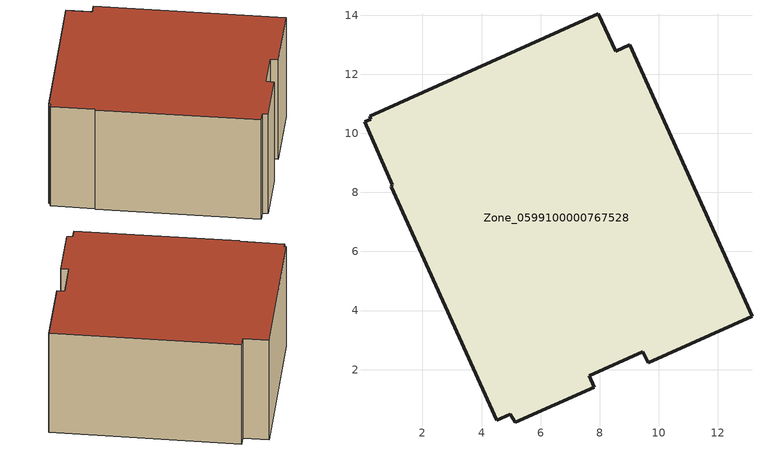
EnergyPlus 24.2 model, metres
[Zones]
Zone_0599100000767528
 floor ground (C_G): 0.04,10.39 0.25,10.48 0.21,10.57 7.95,14.05 8.54,12.78 9.02,13.01 13.16,3.8 9.64,2.24 9.46,2.61 7.65,1.79 7.81,1.41 5.14,0.22 4.98,0.5 4.52,0.29 0.95,8.2 0.98,8.26 z0
 wall outside (C_F): 8.54,12.78 7.95,14.05 0.21,10.57 0.25,10.48 0.04,10.39 0.98,8.26 0.95,8.2 4.52,0.29 4.98,0.5 5.14,0.22 7.81,1.41 7.65,1.79 9.46,2.61 9.64,2.24 13.16,3.8 9.02,13.01 8.54,12.78 z0:6.33
 roof outside (C_R): 0.25,10.48 0.04,10.39 0.98,8.26 0.95,8.2 4.52,0.29 4.98,0.5 5.14,0.22 7.81,1.41 7.65,1.79 9.46,2.61 9.64,2.24 13.16,3.8 9.02,13.01 8.54,12.78 7.95,14.05 0.21,10.57 z6.33
[BUILDING]
Pand.0599100000767528: North Axis=0; Terrain=City; Loads Convergence Tolerance Value=0.04; Temperature Convergence Tolerance Value=0.4; Solar Distribution=FullExterior; Maximum Number of Warmup Days=25; Minimum Number of Warmup Days=1
[Site:Location]
Rotterdam.The.Hague.AP_ZH_NLD Design_Conditions: Latitude=51.96; Longitude=4.45; Time Zone=1; Elevation=-4.5
[SITE:GROUNDTEMPERATURE:BUILDINGSURFACE]
18, 18, 18, 18, 18, 18, 18, 18, 18, 18, 18, 18
[MATERIAL] Thermal Absorptance=0.9; Solar Absorptance=0.7; Visible Absorptance=0.7
Name | Roughness | Thickness | Conductivity | Density | Specific Heat
G.D.2006-2014 | MediumSmooth | 0.15 | 0.06 | 540 | 1210
F.D.2006-2014 | Rough | 0.3 | 0.12 | 1920 | 840
R.D.2006-2014 | MediumRough | 0.2 | 0.08 | 1500 | 1000
[CONSTRUCTION]
C_G: G.D.2006-2014
C_F: F.D.2006-2014
C_R: R.D.2006-2014
[ZONE]
Zone_0599100000767528: Type=1; Multiplier=1; Ceiling Height=Autocalculate; Volume=Autocalculate; Floor Area=autocalculate; Part of Total Floor Area=Yes
[ZONEINFILTRATION:DESIGNFLOWRATE]
Infil_Zone_0599100000767528: Zone or ZoneList or Space or SpaceList=Zone_0599100000767528; Schedule=AlwaysOn; Design Flow Rate Calculation Method=Flow/Area; Flow Rate per Floor Area=0.0021; Constant Term Coefficient=1; Temperature Term Coefficient=0; Velocity Term Coefficient=0; Velocity Squared Term Coefficient=0
[HVACTEMPLATE:ZONE:IDEALLOADSAIRSYSTEM]
Zone_0599100000767528: Maximum Heating Supply Air Temperature=50; Minimum Cooling Supply Air Temperature=13; Maximum Heating Supply Air Humidity Ratio=0.0156; Minimum Cooling Supply Air Humidity Ratio=0.0077; Heating Limit=NoLimit; Cooling Limit=NoLimit; Dehumidification Control Type=ConstantSensibleHeatRatio; Cooling Sensible Heat Ratio=0.7; Dehumidification Setpoint=60; Humidification Control Type=None; Humidification Setpoint=30; Outdoor Air Method=None; Outdoor Air Flow Rate per Person=0.00944; Outdoor Air Flow Rate per Zone Floor Area=0; Outdoor Air Flow Rate per Zone=0; Demand Controlled Ventilation Type=None; Outdoor Air Economizer Type=NoEconomizer; Heat Recovery Type=None; Sensible Heat Recovery Effectiveness=0.7; Latent Heat Recovery Effectiveness=0.65
[ZONECONTROL:THERMOSTAT]
ThermostatControl_Zone_0599100000767528: Zone or ZoneList=Zone_0599100000767528; Control Type Schedule=DualSetpointControlType; Control 1=Thermostat_Zone_0599100000767528; Temperature Difference Between Cutout And Setpoint=0
[THERMOSTATSETPOINT:DUALSETPOINT]
Thermostat_Zone_0599100000767528: Heating Setpoint Temperature Schedule=HeatingSetpoint_Zone_0599100000767528; Cooling Setpoint Temperature Schedule=CoolingSetpoint_Zone_0599100000767528
[SCHEDULE:COMPACT]
HeatingSetpoint_Zone_0599100000767528: Through: 12/31, For: AllDays, Until: 24:00, 21
CoolingSetpoint_Zone_0599100000767528: Through: 12/31, For: AllDays, Until: 24:00, 24
DualSetpointControlType: Through: 12/31, For: AllDays, Until: 24:00, 4
AlwaysOn: Through: 12/31, For: AllDays, Until: 24:00, 1
